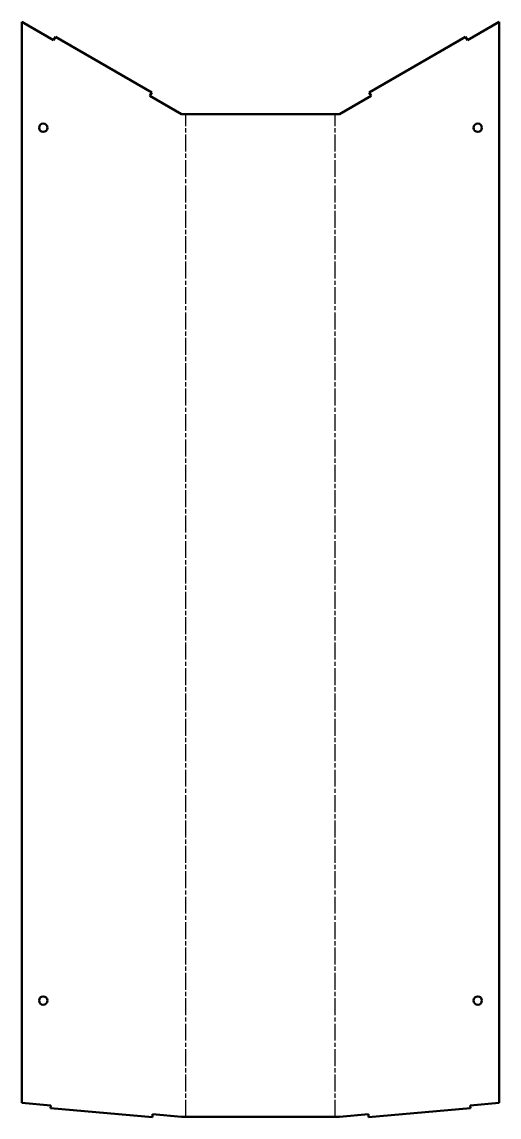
# Model space of a CAD drawing. Header units: inches. Extents: x 0 to 257, y 0 to 590.
import ezdxf

# ---------------------------------------------------------------- set-up
doc = ezdxf.new("R2010")
doc.units = ezdxf.units.IN
doc.header["$MEASUREMENT"] = 0
doc.linetypes.add('Chain', pattern=[13.68, 9.12, -1.14, 2.28, -1.14])
doc.layers.add('Bend Centerline (ANSI)', color=7, linetype='Chain', lineweight=25)
doc.layers.add('Visible (ANSI)', color=7, linetype='Continuous', lineweight=50)

# ---------------------------------------------------------------- blocks, each defined once
blk = doc.blocks.new('DSPY-MAQ-01-CSOP01_Sheet_3_DSPY-MAQ-01-CSOP01 (Desplegada)')
at = {"layer": 'Bend Centerline (ANSI)'}
for p, q in [((-40.26, -294.76), (-40.26, 245.24)), ((40.26, -294.76), (40.26, 245.24))]:
    blk.add_line(p, q, dxfattribs=at)
at = {"layer": 'Visible (ANSI)'}
for p, q in [((-128.52, -287.24), (-128.52, 294.89)), ((-128.52, 294.89), (-111.5, 285.06)), ((111.5, 285.06), (128.52, 294.89)), ((128.52, 294.89), (128.52, -287.24)), ((-110.5, 286.8), (-111.5, 285.06)), ((-58.54, 256.8), (-110.5, 286.8)), ((110.5, 286.8), (58.54, 256.8)), ((111.5, 285.06), (110.5, 286.8)), ((-59.54, 255.06), (-58.54, 256.8)), ((-59.54, 255.06), (-42.52, 245.24)), ((42.52, 245.24), (59.54, 255.06)), ((58.54, 256.8), (59.54, 255.06)), ((-42.52, 245.24), (42.52, 245.24)), ((-112.92, -288.6), (-128.52, -287.24)), ((-112.92, -288.6), (-113.05, -290.1)), ((128.52, -287.24), (112.92, -288.6)), ((113.05, -290.1), (112.92, -288.6)), ((-113.05, -290.1), (-58.26, -294.89)), ((-58.26, -294.89), (-58.13, -293.4)), ((-42.52, -294.76), (-58.13, -293.4)), ((-42.52, -294.76), (42.52, -294.76)), ((58.13, -293.4), (42.52, -294.76)), ((58.13, -293.4), (58.26, -294.89)), ((58.26, -294.89), (113.05, -290.1))]:
    blk.add_line(p, q, dxfattribs=at)
for centre in [(-117.02, 237.89), (117.02, 237.89), (-117.02, -232.11), (117.02, -232.11)]:
    blk.add_circle(centre, 2.25, dxfattribs=at)

msp = doc.modelspace()

# ---------------------------------------------------------------- block references
msp.add_blockref('DSPY-MAQ-01-CSOP01_Sheet_3_DSPY-MAQ-01-CSOP01 (Desplegada)', (128.52, 294.89))

doc.saveas('drawing.dxf')
